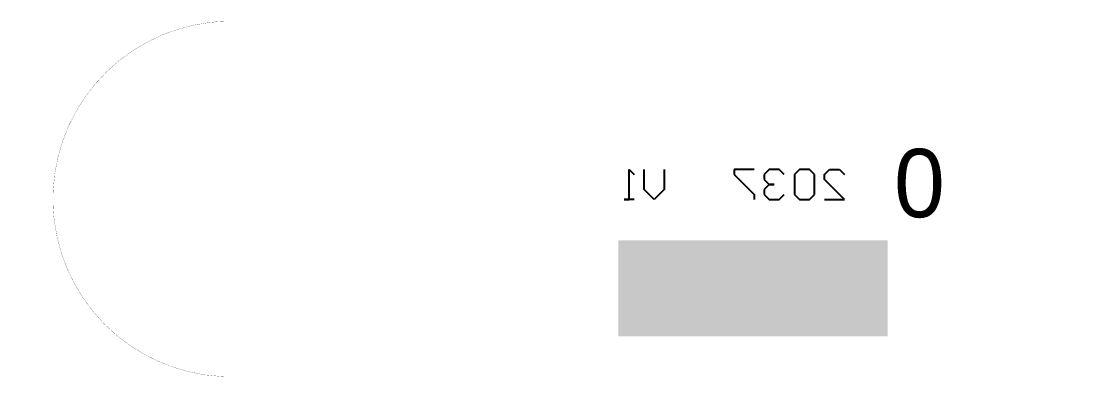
# Model space of a CAD drawing. Header units: millimetres. Extents: x 0 to 171, y 0 to 26.
# Drawn here: x 0 to 77.5, y -0.5 to 25.5 of the extents above; entities that cross this region are included whole.
import ezdxf

# ---------------------------------------------------------------- set-up
doc = ezdxf.new("R2010")
doc.units = ezdxf.units.MM
for name, color, linetype in [('BottomOverlay', 54, 'Continuous'), ('Mechanical4', 56, 'Continuous'), ('TopPaste', 8, 'Continuous'), ('TopSolder', 216, 'Continuous')]:
    doc.layers.add(name, color=color, linetype=linetype)

# ---------------------------------------------------------------- blocks, each defined once
blk = doc.blocks.new('C________4___SM0_5___3')
at = {"layer": 'TopPaste'}
h = blk.add_hatch(color=8, dxfattribs=at)
edge = h.paths.add_edge_path()
edge.add_arc((0, 0), 2, 0, 360)
at = {"layer": 'TopSolder'}
h = blk.add_hatch(color=216, dxfattribs=at)
edge = h.paths.add_edge_path()
edge.add_arc((0, 0), 2, 0, 360)
blk = doc.blocks.new('C________4___SM0_5___4')
at = {"layer": 'TopPaste'}
h = blk.add_hatch(color=8, dxfattribs=at)
edge = h.paths.add_edge_path()
edge.add_arc((0, 0), 2, 0, 360)
at = {"layer": 'TopSolder'}
h = blk.add_hatch(color=216, dxfattribs=at)
edge = h.paths.add_edge_path()
edge.add_arc((0, 0), 2, 0, 360)
blk = doc.blocks.new('C________4___SM0_5___5')
at = {"layer": 'TopPaste'}
h = blk.add_hatch(color=8, dxfattribs=at)
edge = h.paths.add_edge_path()
edge.add_arc((0, 0), 2, 0, 360)
at = {"layer": 'TopSolder'}
h = blk.add_hatch(color=216, dxfattribs=at)
edge = h.paths.add_edge_path()
edge.add_arc((0, 0), 2, 0, 360)
blk = doc.blocks.new('C________4___SM0_5___7')
at = {"layer": 'TopPaste'}
h = blk.add_hatch(color=8, dxfattribs=at)
edge = h.paths.add_edge_path()
edge.add_arc((0, 0), 2, 0, 360)
at = {"layer": 'TopSolder'}
h = blk.add_hatch(color=216, dxfattribs=at)
edge = h.paths.add_edge_path()
edge.add_arc((0, 0), 2, 0, 360)

msp = doc.modelspace()

# ---------------------------------------------------------------- hatches: boundary and pattern name
at = {"layer": 'BottomOverlay'}
msp.add_hatch(color=54, dxfattribs=at).paths.add_polyline_path([(43.7, 2.5), (63.41, 2.5), (63.41, 9.5), (43.7, 9.5)])

# ---------------------------------------------------------------- linework, layer by layer
for p, q in [((44.488, 12.5), (44.488, 14.699)), ((44.488, 14.699), (44.855, 14.333)), ((45.588, 13.233), (45.588, 14.699)), ((47.054, 14.699), (47.054, 13.233)), ((53.652, 14.699), (52.186, 14.699)), ((52.186, 14.699), (52.186, 14.333)), ((52.186, 14.333), (53.652, 12.867)), ((54.752, 14.699), (54.385, 14.333)), ((54.385, 14.333), (54.385, 13.966)), ((54.385, 13.966), (54.752, 13.6)), ((55.485, 14.699), (54.752, 14.699)), ((55.851, 14.333), (55.485, 14.699)), ((56.951, 14.699), (56.585, 14.333)), ((56.585, 14.333), (56.585, 12.867)), ((57.684, 14.699), (56.951, 14.699)), ((58.051, 14.333), (57.684, 14.699)), ((58.051, 12.867), (58.051, 14.333)), ((58.784, 14.333), (59.15, 14.699)), ((58.784, 13.966), (58.784, 14.333)), ((60.25, 12.5), (58.784, 13.966)), ((59.15, 14.699), (59.883, 14.699)), ((59.883, 14.699), (60.25, 14.333)), ((46.321, 12.5), (45.588, 13.233)), ((47.054, 13.233), (46.321, 12.5)), ((54.752, 13.6), (54.385, 13.233)), ((54.385, 13.233), (54.385, 12.867)), ((54.752, 13.6), (55.118, 13.6)), ((55.118, 13.6), (54.752, 13.6)), ((44.855, 12.5), (44.122, 12.5)), ((44.122, 12.5), (44.488, 12.5)), ((53.652, 12.867), (53.652, 12.5)), ((54.385, 12.867), (54.752, 12.5)), ((54.752, 12.5), (55.485, 12.5)), ((55.485, 12.5), (55.851, 12.867)), ((56.585, 12.867), (56.951, 12.5)), ((56.951, 12.5), (57.684, 12.5)), ((57.684, 12.5), (58.051, 12.867)), ((58.784, 12.5), (60.25, 12.5))]:
    msp.add_line(p, q, dxfattribs=at)
at = {"layer": 'Mechanical4', "const_width": 0.0127}
for points in [[(2.344, 13.199, -0.364108), (13.737, 25.439)], [(13.737, 25.439, -0.017387), (14.642, 25.517)], [(14.642, 25.517, -0.012967), (15.327, 25.535)], [(2.327, 12.535, -0.012562), (2.344, 13.199)], [(2.345, 11.85, -0.012967), (2.327, 12.535)], [(2.424, 10.944, -0.017387), (2.345, 11.85)], [(14.664, -0.448, -0.364108), (2.424, 10.944)], [(15.327, -0.465, -0.012562), (14.664, -0.448)]]:
    msp.add_lwpolyline(points, format="xyb", dxfattribs=at)
at = {"layer": 'Mechanical4', "const_width": 0.00635}
for points in [[(13.733, 25.439, 1), (13.74, 25.439, 1)], [(13.733, 25.439, 1), (13.74, 25.439, 1)], [(14.639, 25.517, 1), (14.645, 25.517, 1)], [(14.639, 25.517, 1), (14.645, 25.517, 1)], [(15.324, 25.535, 1), (15.33, 25.535, 1)], [(15.324, 25.535, 1), (15.33, 25.535, 1)], [(2.341, 13.199, 1), (2.347, 13.199, 1)], [(2.341, 13.199, 1), (2.347, 13.199, 1)], [(2.324, 12.535, 1), (2.33, 12.535, 1)], [(2.324, 12.535, 1), (2.33, 12.535, 1)], [(2.342, 11.85, 1), (2.348, 11.85, 1)], [(2.342, 11.85, 1), (2.348, 11.85, 1)], [(2.42, 10.944, 1), (2.427, 10.944, 1)], [(2.42, 10.944, 1), (2.427, 10.944, 1)], [(14.66, -0.448, 1), (14.667, -0.448, 1)], [(14.66, -0.448, 1), (14.667, -0.448, 1)], [(15.324, -0.465, 1), (15.33, -0.465, 1)], [(15.324, -0.465, 1), (15.33, -0.465, 1)]]:
    msp.add_lwpolyline(points, format="xyb", close=True, dxfattribs=at)
at = {"layer": 'Mechanical4', "const_width": 0.0127}
for points in [[(15.327, 25.535), (157.557, 25.535)], [(15.327, -0.465), (157.557, -0.465)]]:
    msp.add_lwpolyline(points, dxfattribs=at)

# ---------------------------------------------------------------- block references
at = {"rotation": 360}
for name, p in [('C________4___SM0_5___3', (157.561, 12.5)), ('C________4___SM0_5___4', (15.331, 12.5)), ('C________4___SM0_5___5', (31.331, 12.5)), ('C________4___SM0_5___7', (141.561, 12.5))]:
    msp.add_blockref(name, p, dxfattribs=at)

# ---------------------------------------------------------------- texts
at = {"layer": 'BottomOverlay', "text_generation_flag": 2}
msp.add_text('0', height=5, dxfattribs=at).set_placement((67.6, 11.2))

doc.saveas('drawing.dxf')
